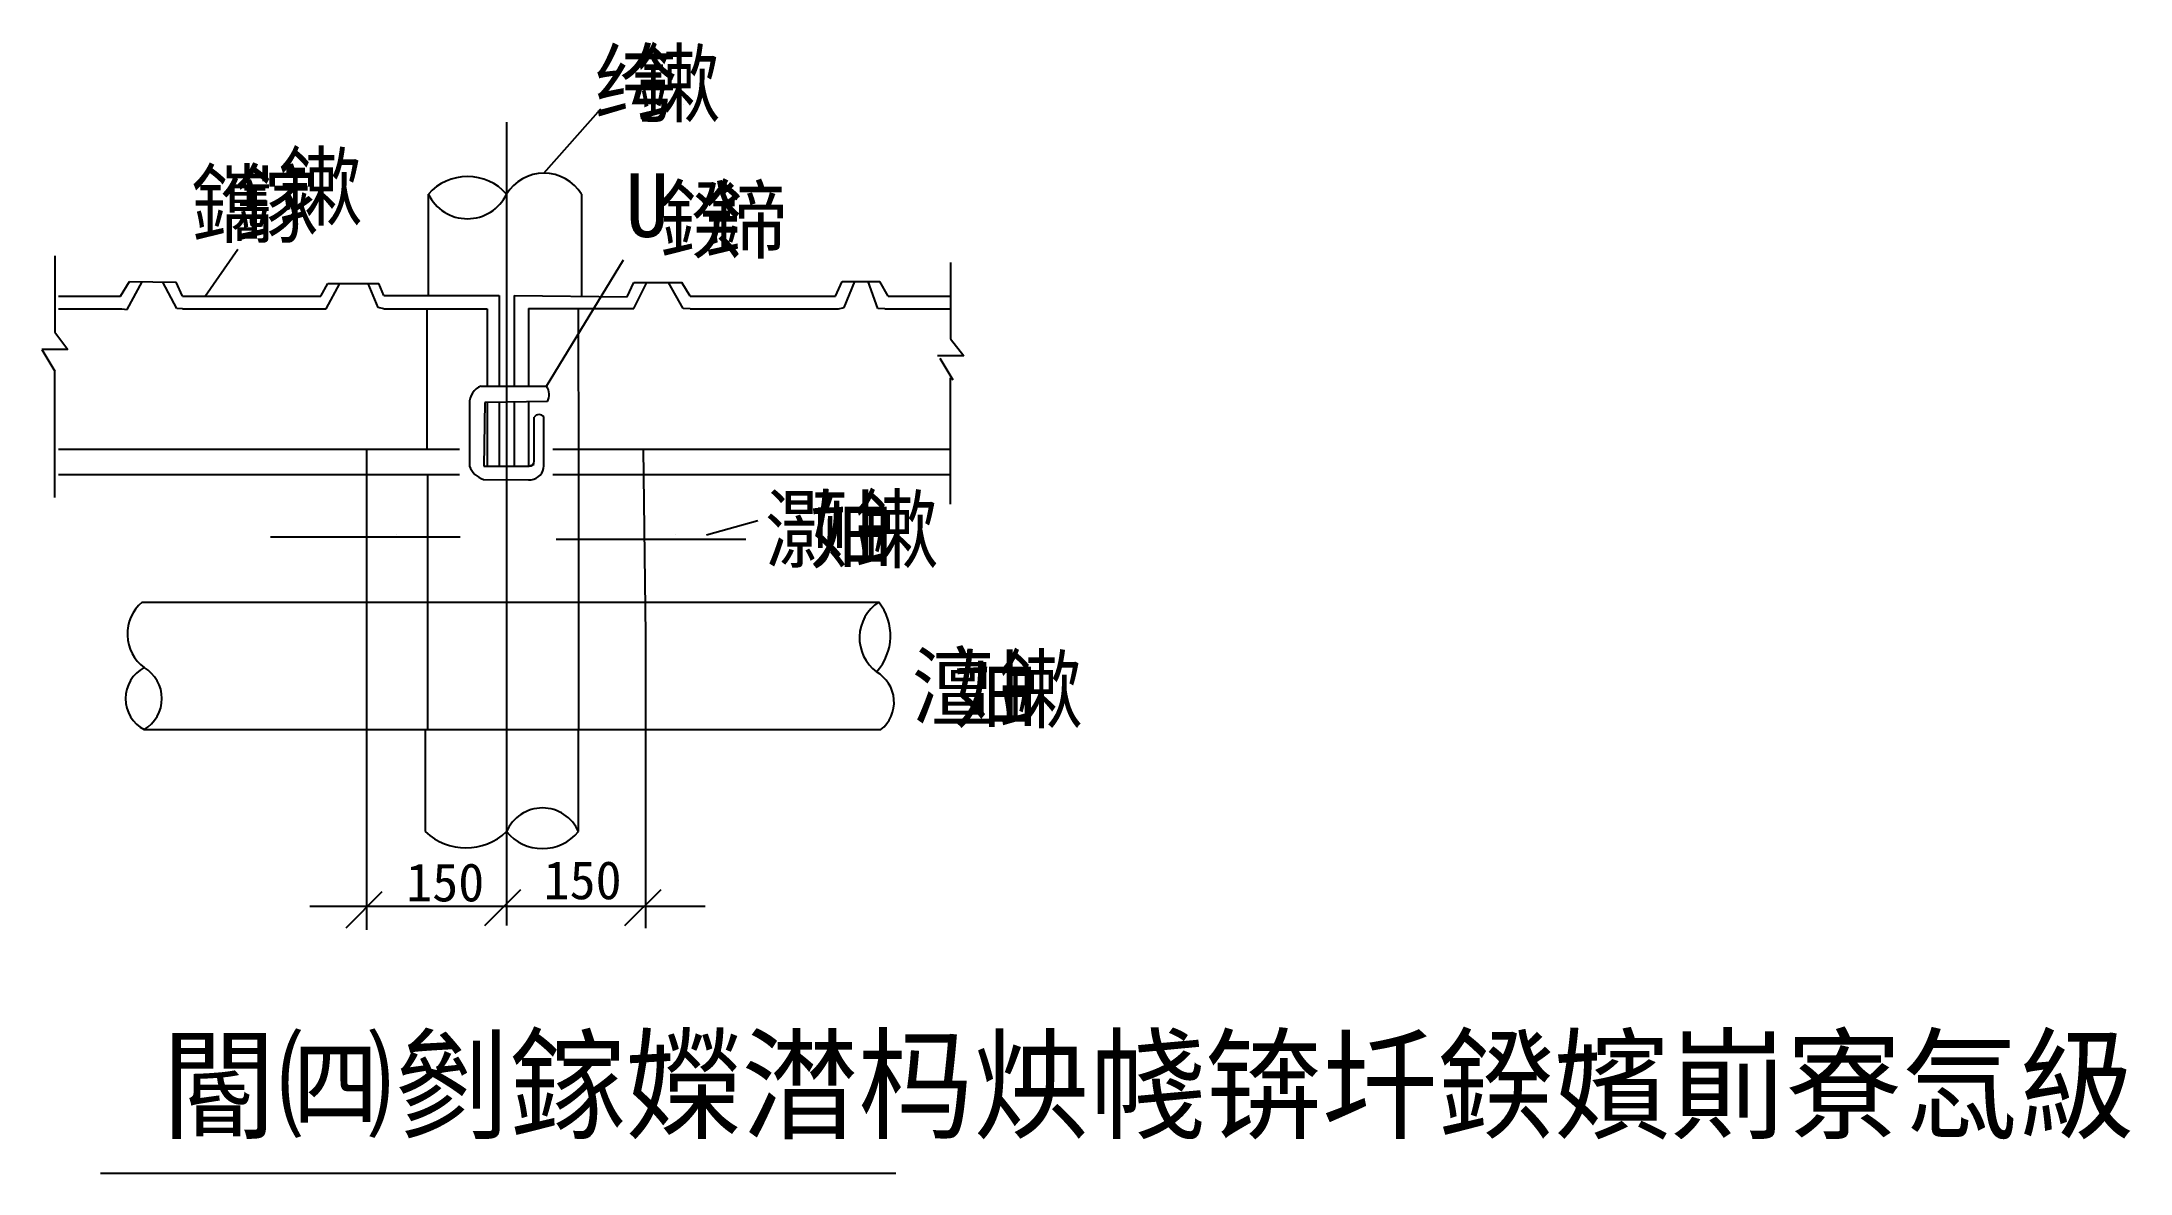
# Model space of a CAD drawing. Header units: metres. Extents: x 144 to 308, y 5 to 93.
import ezdxf

# ---------------------------------------------------------------- set-up
doc = ezdxf.new("R2010")
doc.units = ezdxf.units.M
for name, color, linetype in [('1', 54, 'Continuous'), ('2', 134, 'Continuous'), ('3', 94, 'Continuous'), ('涓鏂', 1, 'Continuous')]:
    doc.layers.add(name, color=color, linetype=linetype)

msp = doc.modelspace()

# ---------------------------------------------------------------- linework, layer by layer
for p, q in [((145.36, 76.55), (145.36, 70.55)), ((215.58, 76.03), (215.58, 70.03)), ((145.36, 70.55), (146.38, 69.2)), ((144.33, 69.2), (145.36, 67.49)), ((146.38, 69.2), (144.33, 69.2)), ((215.58, 70.03), (216.61, 68.69)), ((145.36, 57.58), (145.36, 67.49)), ((216.61, 68.69), (214.56, 68.69)), ((214.73, 68.51), (215.76, 66.81)), ((215.58, 57.07), (215.58, 66.98)), ((170.99, 26.65), (168.16, 23.82)), ((181.86, 26.82), (179.03, 23.99)), ((192.86, 26.82), (190.03, 23.99))]:
    msp.add_line(p, q)
at = {"layer": '1'}
for points in [[(180.77, 81.38, 0.45), (174.64, 81.38, 0.45)], [(186.64, 81.38, 0.56), (180.77, 81.38, 0.56)], [(174.64, 81.38, 0.63), (180.77, 81.38, 0.63)], [(178.77, 66.33, 0.3), (177.86, 64.95, 0.3)], [(183.98, 65.11, 0.27), (183.91, 66.33, 0.27)], [(183.7, 63.88, 0.56), (182.94, 63.88, 0.56)], [(177.86, 60.05, 0.23), (178.96, 59.01, 0.23)], [(182.54, 60.04, 0.41), (182.94, 60.44, 0.41)], [(182.69, 58.98, 0.39), (183.7, 60.08, 0.39)], [(152.19, 49.38, 0.48), (152.36, 44.25, 0.48)], [(209.95, 49.38, 0.52), (209.77, 43.91, 0.52)], [(209.77, 43.91, 0.37), (209.95, 49.38, 0.37)], [(152.36, 44.25, 0.6), (152.36, 39.38, 0.6)], [(152.36, 39.38, 0.57), (152.36, 44.25, 0.57)], [(210.12, 39.38, 0.53), (209.77, 43.91, 0.53)], [(186.4, 31.38, 0.66), (180.77, 31.38, 0.66)], [(174.4, 31.38, 0.4), (180.77, 31.38, 0.4)], [(180.77, 31.38, 0.47), (186.4, 31.38, 0.47)]]:
    msp.add_lwpolyline(points, format="xyb", dxfattribs=at)
for points in [[(174.64, 73.38), (174.64, 81.38)], [(186.64, 81.38), (186.64, 73.38)], [(150.49, 73.38), (151.2, 74.52)], [(151.03, 72.33), (152.2, 74.51)], [(151.2, 74.52), (154.87, 74.47)], [(154.91, 72.41), (153.83, 74.48)], [(155.36, 73.38), (154.87, 74.47)], [(166.22, 73.38), (166.75, 74.38)], [(166.63, 72.38), (167.71, 74.38)], [(166.75, 74.38), (170.75, 74.38)], [(170.7, 72.48), (169.91, 74.38)], [(171.15, 73.42), (170.75, 74.38)], [(190.22, 73.32), (190.75, 74.46)], [(190.75, 72.41), (191.78, 74.46)], [(190.75, 74.46), (194.5, 74.46)], [(194.62, 72.41), (193.48, 74.46)], [(195.16, 73.38), (194.5, 74.46)], [(206.56, 73.38), (207.08, 74.53)], [(207.08, 74.53), (210.04, 74.53)], [(207.23, 72.48), (208.07, 74.53)], [(209.89, 72.41), (209.13, 74.53)], [(210.68, 73.38), (210.04, 74.53)], [(145.64, 73.38), (150.49, 73.38)], [(145.64, 72.38), (150.61, 72.38)], [(150.61, 72.38), (150.61, 72.38)], [(150.61, 72.38), (150.61, 72.38)], [(150.61, 72.38), (150.61, 72.38)], [(150.61, 72.38), (151.03, 72.33)], [(151.03, 72.33), (151.03, 72.33)], [(155.36, 72.38), (154.91, 72.41)], [(154.91, 72.41), (154.91, 72.41)], [(155.36, 73.38), (166.22, 73.38)], [(155.36, 72.38), (166.63, 72.38)], [(155.36, 72.38), (155.36, 72.38)], [(171.14, 72.38), (170.7, 72.48)], [(170.7, 72.48), (170.7, 72.48)], [(171.14, 72.38), (179.24, 72.38)], [(171.14, 72.38), (171.14, 72.38)], [(171.14, 72.38), (171.14, 72.38)], [(171.15, 73.42), (180.19, 73.42)], [(179.24, 72.38), (179.24, 66.33)], [(180.19, 73.42), (180.19, 66.33)], [(181.36, 73.42), (190.22, 73.32)], [(181.36, 73.42), (181.36, 66.33)], [(182.48, 72.42), (190.28, 72.42)], [(182.48, 72.42), (182.48, 66.33)], [(190.28, 72.42), (190.75, 72.41)], [(190.75, 72.41), (190.75, 72.41)], [(195.16, 72.38), (194.62, 72.41)], [(194.62, 72.41), (194.62, 72.41)], [(195.16, 73.38), (206.56, 73.38)], [(195.16, 72.38), (206.8, 72.38)], [(206.8, 72.38), (207.23, 72.48)], [(206.8, 72.38), (206.8, 72.38)], [(206.8, 72.38), (206.8, 72.38)], [(207.23, 72.48), (207.23, 72.48)], [(210.44, 72.38), (209.89, 72.41)], [(210.44, 72.38), (215.64, 72.38)], [(210.44, 72.38), (210.44, 72.38)], [(210.44, 72.38), (210.44, 72.38)], [(210.44, 72.38), (210.44, 72.38)], [(210.44, 72.38), (210.44, 72.38)], [(210.68, 73.38), (215.64, 73.38)], [(178.77, 66.33), (183.91, 66.33)], [(177.86, 64.95), (177.86, 60.05)], [(179.08, 65.05), (178.99, 60.04)], [(183.98, 65.11), (179.08, 65.05)], [(179.08, 65.05), (179.08, 65.05)], [(179.08, 65.05), (179.08, 65.05)], [(179.24, 65.05), (179.24, 60.04)], [(180.19, 65.07), (180.19, 60.07)], [(181.36, 65.08), (181.36, 60.07)], [(182.48, 65.09), (182.48, 60.07)], [(182.94, 60.44), (182.94, 63.88)], [(183.7, 60.08), (183.7, 63.88)], [(145.64, 61.38), (177.07, 61.38)], [(184.41, 61.38), (215.64, 61.38)], [(145.64, 59.38), (177.07, 59.38)], [(174.58, 59.38), (174.58, 49.38)], [(178.96, 59.01), (182.48, 58.97)], [(178.99, 60.04), (182.54, 60.04)], [(182.48, 58.97), (182.69, 58.98)], [(182.51, 60.04), (182.94, 60.21)], [(182.51, 60.04), (182.51, 60.04)], [(182.51, 60.04), (182.51, 60.04)], [(184.41, 59.38), (215.64, 59.38)], [(186.41, 59.38), (186.41, 49.38)], [(172.18, 54.67), (172.18, 54.67)], [(174.58, 54.67), (174.58, 54.67)], [(194.05, 54.67), (194.05, 54.67)], [(196.45, 54.67), (196.45, 54.67)], [(152.19, 49.38), (209.95, 49.38)], [(152.36, 39.38), (210.12, 39.38)], [(174.4, 39.38), (174.4, 31.38)], [(186.4, 32.38), (186.4, 39.38)], [(186.4, 31.38), (186.4, 32.38)]]:
    msp.add_lwpolyline(points, dxfattribs=at)
at = {"layer": '2'}
for points in [[(174.52, 72.38), (174.52, 61.38)], [(186.38, 72.42), (186.41, 59.38)], [(174.58, 49.38), (174.58, 39.38)], [(186.41, 49.38), (186.41, 39.38)]]:
    msp.add_lwpolyline(points, dxfattribs=at)
at = {"layer": '3'}
for p, q in [((180.77, 87.03), (180.77, 73.38)), ((194.64, 88.38), (194.64, 88.38)), ((180.77, 73.38), (180.77, 26.03)), ((169.79, 61.38), (169.79, 47.67)), ((191.49, 61.38), (191.66, 46.81)), ((162.27, 54.5), (177.14, 54.5)), ((184.66, 54.33), (199.52, 54.33)), ((169.79, 47.67), (169.79, 26.67)), ((191.66, 46.81), (191.66, 23.81)), ((169.79, 26.67), (169.79, 23.67)), ((165.35, 25.54), (196.35, 25.54)), ((180.77, 26.03), (180.77, 24.03))]:
    msp.add_line(p, q, dxfattribs=at)
at = {"layer": '涓鏂'}
for p, q in [((183.7, 83.03), (188.16, 88.08)), ((157.15, 73.38), (159.71, 77.06)), ((183.91, 66.33), (189.93, 76.23)), ((196.45, 54.67), (200.46, 55.78)), ((148.94, 4.59), (211.28, 4.59))]:
    msp.add_line(p, q, dxfattribs=at)

# ---------------------------------------------------------------- texts
for s, height, p in [('绔', 5, (187.65, 87.56)), ('鏉', 5, (190.94, 87.56)), ('鏉', 5, (162.88, 79.46)), ('鑴', 5, (156.01, 78.1)), ('鎵', 5, (159.51, 78.1)), ('U', 5, (190.09, 78.02)), ('鍨', 5, (192.76, 76.86)), ('鍗', 5, (196.26, 76.86)), ('灏', 5, (201.04, 52.59)), ('妯', 5, (204.54, 52.59)), ('鏉', 5, (208.04, 52.59)), ('澶', 5, (212.55, 40.24)), ('妯', 5, (215.84, 40.04)), ('鏉', 5, (219.34, 40.04)), ('150', 3, (172.9, 25.91)), ('150', 3, (183.67, 26.08)), ('閽㈣剼鎵嬫澘杩炴帴锛圲鍨嬪崱寮忥級', 7, (153.69, 8.03))]:
    msp.add_text(s, height=height, dxfattribs=at).set_placement(p)

doc.saveas('drawing.dxf')
